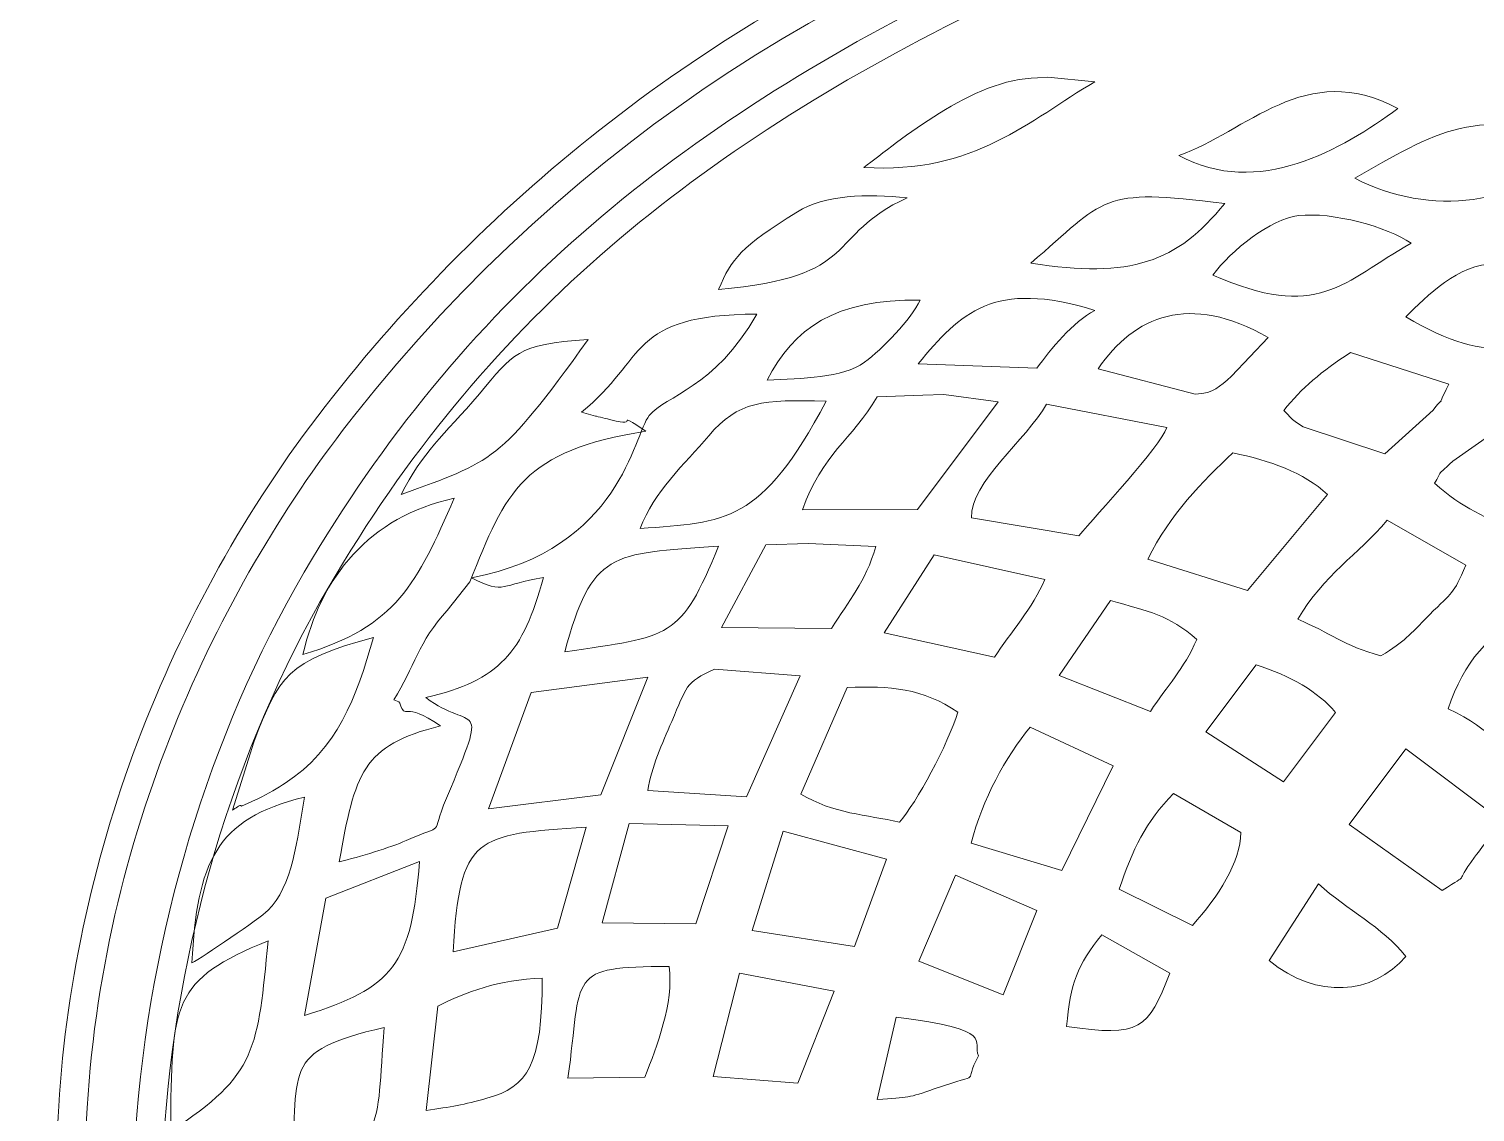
# Model space of a CAD drawing. Header units: millimetres. Extents: x -95 to 95, y -175 to 175.
# Drawn here: x -19.47 to -1.82, y 88.58 to 101.81 of the extents above; entities that cross this region are included whole.
import ezdxf

# ---------------------------------------------------------------- set-up
doc = ezdxf.new("R2010")
doc.units = ezdxf.units.MM
doc.header["$MEASUREMENT"] = 0
doc.layers.add('Camada 1', color=7, linetype='Continuous')

msp = doc.modelspace()

# ---------------------------------------------------------------- linework, layer by layer
at = {"layer": 'Camada 1', "color": 250, "lineweight": 9}
for points, knots in [([(2.7243, 171.2466), (2.7243, 171.2466), (2.7243, 166.6666), (2.7243, 166.6666), (2.7243, 166.6666), (18.2422, 164.5823), (30.4743, 141.1162), (30.4743, 112.4742), (30.4743, 112.4742), (30.4743, 82.4611), (17.0433, 58.13), (0.4743, 58.13), (0.4743, 58.13), (-16.0947, 58.13), (-29.5257, 82.4611), (-29.5257, 112.4742), (-29.5257, 112.4742), (-29.5257, 141.1162), (-17.2936, 164.5823), (-1.7757, 166.6666), (-1.7757, 166.6666), (-1.7757, 166.6666), (-1.7757, 171.2466), (-1.7757, 171.2466), (-1.7757, 171.2466), (-1.7757, 172.4893), (-0.7684, 173.4966), (0.4743, 173.4966), (0.4743, 173.4966), (1.717, 173.4966), (2.7243, 172.4893), (2.7243, 171.2466)], [0, 0, 0, 0, 0.1111111, 0.1111111, 0.1111111, 0.1111111, 0.2222222, 0.2222222, 0.2222222, 0.2222222, 0.3333333, 0.3333333, 0.3333333, 0.3333333, 0.4444444, 0.4444444, 0.4444444, 0.4444444, 0.5555556, 0.5555556, 0.5555556, 0.5555556, 0.6666667, 0.6666667, 0.6666667, 0.6666667, 0.7777778, 0.7777778, 0.7777778, 0.7777778, 1, 1, 1, 1]), ([(2.7243, 171.2466), (2.7243, 171.2466), (2.7243, 166.6666), (2.7243, 166.6666), (2.7243, 166.6666), (18.2422, 164.5823), (30.4743, 141.1162), (30.4743, 112.4742), (30.4743, 112.4742), (30.4743, 82.4611), (17.0433, 58.13), (0.4743, 58.13), (0.4743, 58.13), (-16.0947, 58.13), (-29.5257, 82.4611), (-29.5257, 112.4742), (-29.5257, 112.4742), (-29.5257, 141.1162), (-17.2936, 164.5823), (-1.7757, 166.6666), (-1.7757, 166.6666), (-1.7757, 166.6666), (-1.7757, 171.2466), (-1.7757, 171.2466), (-1.7757, 171.2466), (-1.7757, 172.4893), (-0.7684, 173.4966), (0.4743, 173.4966), (0.4743, 173.4966), (1.717, 173.4966), (2.7243, 172.4893), (2.7243, 171.2466)], [0, 0, 0, 0, 0.1111111, 0.1111111, 0.1111111, 0.1111111, 0.2222222, 0.2222222, 0.2222222, 0.2222222, 0.3333333, 0.3333333, 0.3333333, 0.3333333, 0.4444444, 0.4444444, 0.4444444, 0.4444444, 0.5555556, 0.5555556, 0.5555556, 0.5555556, 0.6666667, 0.6666667, 0.6666667, 0.6666667, 0.7777778, 0.7777778, 0.7777778, 0.7777778, 1, 1, 1, 1]), ([(-5.4329, 100.2605), (-4.4657, 99.7317), (-3.4378, 100.3357), (-2.7596, 100.8336), (-2.7596, 100.8336), (-3.8858, 101.4401), (-4.6077, 100.5423), (-5.4329, 100.2605)], [0, 0, 0, 0, 0.3333333, 0.3333333, 0.3333333, 0.3333333, 1, 1, 1, 1]), ([(-9.2777, 100.114), (-7.9336, 100.0302), (-7.2551, 100.6885), (-6.4592, 101.1609), (-6.4592, 101.1609), (-6.4592, 101.1609), (-7.0322, 101.216), (-7.0322, 101.216), (-7.0322, 101.216), (-7.0322, 101.216), (-7.1601, 101.2066), (-7.1601, 101.2066), (-7.1601, 101.2066), (-7.9461, 101.2066), (-8.8535, 100.4278), (-9.2777, 100.114)], [0, 0, 0, 0, 0.2, 0.2, 0.2, 0.2, 0.4, 0.4, 0.4, 0.4, 0.6, 0.6, 0.6, 0.6, 1, 1, 1, 1]), ([(-3.2844, 99.9824), (-2.3731, 99.501), (-1.2399, 99.6606), (-0.577, 100.3251), (-0.577, 100.3251), (-1.6993, 100.954), (-2.3418, 100.5184), (-3.2844, 99.9824)], [0, 0, 0, 0, 0.3333333, 0.3333333, 0.3333333, 0.3333333, 1, 1, 1, 1]), ([(-11.0531, 98.6249), (-9.2837, 98.7764), (-9.7646, 99.2771), (-8.7497, 99.7432), (-8.7497, 99.7432), (-9.241, 99.7946), (-9.7621, 99.7795), (-10.0899, 99.5731), (-10.0899, 99.5731), (-10.787, 99.1342), (-10.8896, 99.0091), (-11.0531, 98.6249)], [0, 0, 0, 0, 0.25, 0.25, 0.25, 0.25, 0.5, 0.5, 0.5, 0.5, 1, 1, 1, 1]), ([(-7.2396, 98.9451), (-6.015, 98.7531), (-5.4536, 98.955), (-4.8726, 99.6736), (-4.8726, 99.6736), (-6.4114, 99.872), (-6.3232, 99.7283), (-7.2396, 98.9451)], [0, 0, 0, 0, 0.3333333, 0.3333333, 0.3333333, 0.3333333, 1, 1, 1, 1]), ([(-5.0158, 98.7997), (-3.7401, 98.2317), (-3.4265, 98.7092), (-2.5975, 99.191), (-2.5975, 99.191), (-2.89, 99.3871), (-3.5498, 99.5737), (-3.972, 99.5252), (-3.972, 99.5252), (-4.3092, 99.4864), (-4.7977, 99.1003), (-5.0158, 98.7997)], [0, 0, 0, 0, 0.25, 0.25, 0.25, 0.25, 0.5, 0.5, 0.5, 0.5, 1, 1, 1, 1]), ([(-2.6604, 98.2912), (-1.5823, 97.6463), (-1.1851, 97.9037), (-0.315, 98.4252), (-0.315, 98.4252), (-0.5703, 98.6581), (-1.1392, 98.9349), (-1.5738, 98.9372), (-1.5738, 98.9372), (-2.021, 98.9397), (-2.4008, 98.5429), (-2.6604, 98.2912)], [0, 0, 0, 0, 0.25, 0.25, 0.25, 0.25, 0.5, 0.5, 0.5, 0.5, 1, 1, 1, 1]), ([(-8.6163, 97.7161), (-8.6163, 97.7161), (-7.1656, 97.6619), (-7.1656, 97.6619), (-7.1656, 97.6619), (-6.9991, 97.8948), (-6.7262, 98.2275), (-6.4602, 98.3687), (-6.4602, 98.3687), (-7.6941, 98.7502), (-8.0967, 98.3386), (-8.6163, 97.7161)], [0, 0, 0, 0, 0.25, 0.25, 0.25, 0.25, 0.5, 0.5, 0.5, 0.5, 1, 1, 1, 1]), ([(-6.4183, 97.6555), (-6.4183, 97.6555), (-5.2322, 97.3471), (-5.2322, 97.3471), (-5.2322, 97.3471), (-4.9933, 97.3555), (-4.9491, 97.4363), (-4.7888, 97.5639), (-4.7888, 97.5639), (-4.7888, 97.5639), (-4.3405, 98.0369), (-4.3405, 98.0369), (-4.3405, 98.0369), (-5.309, 98.5899), (-5.9764, 98.3001), (-6.4183, 97.6555)], [0, 0, 0, 0, 0.2, 0.2, 0.2, 0.2, 0.4, 0.4, 0.4, 0.4, 0.6, 0.6, 0.6, 0.6, 1, 1, 1, 1]), ([(-10.4587, 97.5155), (-10.0305, 97.5428), (-9.5465, 97.5346), (-9.2697, 97.7362), (-9.2697, 97.7362), (-9.0528, 97.8941), (-8.7049, 98.2575), (-8.5893, 98.4943), (-8.5893, 98.4943), (-9.6315, 98.5117), (-10.1395, 98.1437), (-10.4587, 97.5155)], [0, 0, 0, 0, 0.25, 0.25, 0.25, 0.25, 0.5, 0.5, 0.5, 0.5, 1, 1, 1, 1]), ([(-12.7268, 97.1243), (-12.7268, 97.1243), (-12.5569, 97.0784), (-12.5569, 97.0784), (-12.5569, 97.0784), (-12.53, 97.0714), (-12.4057, 97.0427), (-12.3672, 97.0319), (-12.3672, 97.0319), (-11.9778, 96.9226), (-12.3684, 97.1696), (-11.9392, 96.8918), (-11.9392, 96.8918), (-13.4385, 96.662), (-13.6546, 96.1582), (-14.088, 95.0529), (-14.088, 95.0529), (-14.088, 95.0529), (-14.3669, 94.7023), (-14.3669, 94.7023), (-14.3669, 94.7023), (-14.7171, 94.3289), (-14.7678, 94.0093), (-15.0183, 93.612), (-15.0183, 93.612), (-14.9958, 93.5952), (-14.9572, 93.6054), (-14.945, 93.5707), (-14.945, 93.5707), (-14.866, 93.3466), (-14.9075, 93.6188), (-14.4482, 93.2937), (-14.4482, 93.2937), (-15.4078, 93.0586), (-15.4904, 92.7153), (-15.6847, 91.6357), (-15.6847, 91.6357), (-15.435, 91.6958), (-15.0616, 91.8072), (-14.8692, 91.893), (-14.8692, 91.893), (-14.3544, 92.1223), (-14.5886, 91.9068), (-14.3758, 92.4114), (-14.3758, 92.4114), (-13.8351, 93.6934), (-14.0599, 93.204), (-14.6253, 93.6392), (-14.6253, 93.6392), (-13.7241, 93.8543), (-13.4424, 94.1838), (-13.1902, 95.1076), (-13.1902, 95.1076), (-13.7123, 95.0254), (-13.6517, 94.8915), (-14.0681, 95.1012), (-14.0681, 95.1012), (-12.2371, 95.4596), (-12.0937, 96.8432), (-11.8988, 97.0842), (-11.8988, 97.0842), (-11.6955, 97.3357), (-11.1056, 97.407), (-10.5873, 98.3229), (-10.5873, 98.3229), (-12.1572, 98.3183), (-11.922, 97.7787), (-12.7268, 97.1243)], [0, 0, 0, 0, 0.0555556, 0.0555556, 0.0555556, 0.0555556, 0.1111111, 0.1111111, 0.1111111, 0.1111111, 0.1666667, 0.1666667, 0.1666667, 0.1666667, 0.2222222, 0.2222222, 0.2222222, 0.2222222, 0.2777778, 0.2777778, 0.2777778, 0.2777778, 0.3333333, 0.3333333, 0.3333333, 0.3333333, 0.3888889, 0.3888889, 0.3888889, 0.3888889, 0.4444444, 0.4444444, 0.4444444, 0.4444444, 0.5, 0.5, 0.5, 0.5, 0.5555556, 0.5555556, 0.5555556, 0.5555556, 0.6111111, 0.6111111, 0.6111111, 0.6111111, 0.6666667, 0.6666667, 0.6666667, 0.6666667, 0.7222222, 0.7222222, 0.7222222, 0.7222222, 0.7777778, 0.7777778, 0.7777778, 0.7777778, 0.8333333, 0.8333333, 0.8333333, 0.8333333, 0.8888889, 0.8888889, 0.8888889, 0.8888889, 1, 1, 1, 1]), ([(-14.9283, 96.1182), (-13.8033, 96.5368), (-13.7336, 96.4988), (-12.6458, 98.0111), (-12.6458, 98.0111), (-13.5329, 97.9553), (-13.5542, 97.8403), (-13.9738, 97.3495), (-13.9738, 97.3495), (-14.4206, 96.8268), (-14.6664, 96.6442), (-14.9283, 96.1182)], [0, 0, 0, 0, 0.25, 0.25, 0.25, 0.25, 0.5, 0.5, 0.5, 0.5, 1, 1, 1, 1]), ([(-4.1509, 97.147), (-4.0545, 97.0546), (-4.097, 97.0621), (-3.9129, 96.945), (-3.9129, 96.945), (-3.9129, 96.945), (-2.9194, 96.6163), (-2.9194, 96.6163), (-2.9194, 96.6163), (-2.9194, 96.6163), (-2.3287, 97.1517), (-2.3287, 97.1517), (-2.3287, 97.1517), (-2.1269, 97.4066), (-2.3358, 97.07), (-2.1372, 97.4683), (-2.1372, 97.4683), (-2.1372, 97.4683), (-3.3366, 97.8532), (-3.3366, 97.8532), (-3.3366, 97.8532), (-3.6926, 97.6265), (-3.9334, 97.4165), (-4.1509, 97.147)], [0, 0, 0, 0, 0.1428571, 0.1428571, 0.1428571, 0.1428571, 0.2857143, 0.2857143, 0.2857143, 0.2857143, 0.4285714, 0.4285714, 0.4285714, 0.4285714, 0.5714286, 0.5714286, 0.5714286, 0.5714286, 0.7142857, 0.7142857, 0.7142857, 0.7142857, 1, 1, 1, 1]), ([(-10.029, 95.932), (-10.029, 95.932), (-8.6241, 95.9376), (-8.6241, 95.9376), (-8.6241, 95.9376), (-8.6241, 95.9376), (-7.6379, 97.2502), (-7.6379, 97.2502), (-7.6379, 97.2502), (-7.6379, 97.2502), (-8.3035, 97.3428), (-8.3035, 97.3428), (-8.3035, 97.3428), (-8.3035, 97.3428), (-8.5586, 97.3325), (-8.5586, 97.3325), (-8.5586, 97.3325), (-8.5586, 97.3325), (-9.1154, 97.3113), (-9.1154, 97.3113), (-9.1154, 97.3113), (-9.4339, 96.7818), (-9.784, 96.6175), (-10.029, 95.932)], [0, 0, 0, 0, 0.1428571, 0.1428571, 0.1428571, 0.1428571, 0.2857143, 0.2857143, 0.2857143, 0.2857143, 0.4285714, 0.4285714, 0.4285714, 0.4285714, 0.5714286, 0.5714286, 0.5714286, 0.5714286, 0.7142857, 0.7142857, 0.7142857, 0.7142857, 1, 1, 1, 1]), ([(-12.0082, 95.7041), (-10.9599, 95.7879), (-10.5373, 95.7558), (-9.7405, 97.2578), (-9.7405, 97.2578), (-10.5164, 97.2834), (-10.8107, 97.2623), (-11.1716, 96.838), (-11.1716, 96.838), (-11.4673, 96.4904), (-11.8494, 96.1529), (-12.0082, 95.7041)], [0, 0, 0, 0, 0.25, 0.25, 0.25, 0.25, 0.5, 0.5, 0.5, 0.5, 1, 1, 1, 1]), ([(-7.9627, 95.835), (-7.9627, 95.835), (-6.6542, 95.6157), (-6.6542, 95.6157), (-6.6542, 95.6157), (-6.4325, 95.879), (-5.6623, 96.7033), (-5.5792, 96.9371), (-5.5792, 96.9371), (-5.5792, 96.9371), (-7.0479, 97.2247), (-7.0479, 97.2247), (-7.0479, 97.2247), (-7.2954, 96.7843), (-7.9845, 96.2699), (-7.9627, 95.835)], [0, 0, 0, 0, 0.2, 0.2, 0.2, 0.2, 0.4, 0.4, 0.4, 0.4, 0.6, 0.6, 0.6, 0.6, 1, 1, 1, 1]), ([(-2.31, 96.2572), (-1.9676, 95.9573), (-1.677, 95.8221), (-1.3117, 95.6938), (-1.3117, 95.6938), (-1.3117, 95.6938), (-0.2938, 96.4764), (-0.2938, 96.4764), (-0.2938, 96.4764), (-0.2938, 96.4764), (-1.3098, 97.0711), (-1.3098, 97.0711), (-1.3098, 97.0711), (-1.3098, 97.0711), (-2.087, 96.5268), (-2.087, 96.5268), (-2.087, 96.5268), (-2.3241, 96.3094), (-2.2133, 96.4132), (-2.31, 96.2572)], [0, 0, 0, 0, 0.1666667, 0.1666667, 0.1666667, 0.1666667, 0.3333333, 0.3333333, 0.3333333, 0.3333333, 0.5, 0.5, 0.5, 0.5, 0.6666667, 0.6666667, 0.6666667, 0.6666667, 1, 1, 1, 1]), ([(-5.8102, 95.3296), (-5.8102, 95.3296), (-4.5953, 94.9498), (-4.5953, 94.9498), (-4.5953, 94.9498), (-4.5953, 94.9498), (-3.6177, 96.121), (-3.6177, 96.121), (-3.6177, 96.121), (-3.9088, 96.388), (-4.323, 96.5377), (-4.7737, 96.6276), (-4.7737, 96.6276), (-5.1389, 96.2849), (-5.5468, 95.8765), (-5.8102, 95.3296)], [0, 0, 0, 0, 0.2, 0.2, 0.2, 0.2, 0.4, 0.4, 0.4, 0.4, 0.6, 0.6, 0.6, 0.6, 1, 1, 1, 1]), ([(-16.1271, 94.1672), (-14.9875, 94.5015), (-14.7299, 95.0404), (-14.2807, 96.0749), (-14.2807, 96.0749), (-15.3178, 95.8476), (-15.915, 95.1072), (-16.1271, 94.1672)], [0, 0, 0, 0, 0.3333333, 0.3333333, 0.3333333, 0.3333333, 1, 1, 1, 1]), ([(-3.9796, 94.5957), (-3.5775, 94.4305), (-3.4274, 94.2732), (-2.9645, 94.1498), (-2.9645, 94.1498), (-2.6599, 94.3407), (-2.6341, 94.3862), (-2.373, 94.6501), (-2.373, 94.6501), (-2.0792, 94.9468), (-2.0911, 94.8822), (-1.9276, 95.2566), (-1.9276, 95.2566), (-1.9276, 95.2566), (-2.8899, 95.8048), (-2.8899, 95.8048), (-2.8899, 95.8048), (-3.2509, 95.3757), (-3.6594, 95.1487), (-3.9796, 94.5957)], [0, 0, 0, 0, 0.1666667, 0.1666667, 0.1666667, 0.1666667, 0.3333333, 0.3333333, 0.3333333, 0.3333333, 0.5, 0.5, 0.5, 0.5, 0.6666667, 0.6666667, 0.6666667, 0.6666667, 1, 1, 1, 1]), ([(-12.9318, 94.1989), (-11.6304, 94.3888), (-11.5188, 94.3524), (-11.0532, 95.4885), (-11.0532, 95.4885), (-12.377, 95.398), (-12.5951, 95.4258), (-12.9318, 94.1989)], [0, 0, 0, 0, 0.3333333, 0.3333333, 0.3333333, 0.3333333, 1, 1, 1, 1]), ([(-11.0173, 94.4951), (-11.0173, 94.4951), (-9.6725, 94.4839), (-9.6725, 94.4839), (-9.6725, 94.4839), (-9.4611, 94.8323), (-9.2592, 95.0433), (-9.1332, 95.4846), (-9.1332, 95.4846), (-9.1332, 95.4846), (-9.9569, 95.522), (-9.9569, 95.522), (-9.9569, 95.522), (-9.9569, 95.522), (-10.4767, 95.5046), (-10.4767, 95.5046), (-10.4767, 95.5046), (-10.4767, 95.5046), (-11.0173, 94.4951), (-11.0173, 94.4951)], [0, 0, 0, 0, 0.1666667, 0.1666667, 0.1666667, 0.1666667, 0.3333333, 0.3333333, 0.3333333, 0.3333333, 0.5, 0.5, 0.5, 0.5, 0.6666667, 0.6666667, 0.6666667, 0.6666667, 1, 1, 1, 1]), ([(-9.031, 94.4312), (-9.031, 94.4312), (-7.6837, 94.1324), (-7.6837, 94.1324), (-7.6837, 94.1324), (-7.493, 94.4288), (-7.2119, 94.7398), (-7.0681, 95.0829), (-7.0681, 95.0829), (-7.0681, 95.0829), (-8.4214, 95.3824), (-8.4214, 95.3824), (-8.4214, 95.3824), (-8.4214, 95.3824), (-9.031, 94.4312), (-9.031, 94.4312)], [0, 0, 0, 0, 0.2, 0.2, 0.2, 0.2, 0.4, 0.4, 0.4, 0.4, 0.6, 0.6, 0.6, 0.6, 1, 1, 1, 1]), ([(-6.8938, 93.9096), (-6.8938, 93.9096), (-5.7796, 93.4715), (-5.7796, 93.4715), (-5.7796, 93.4715), (-5.5723, 93.7865), (-5.3738, 93.9836), (-5.2138, 94.3504), (-5.2138, 94.3504), (-5.5505, 94.6479), (-5.8054, 94.6943), (-6.2671, 94.8251), (-6.2671, 94.8251), (-6.2671, 94.8251), (-6.8938, 93.9096), (-6.8938, 93.9096)], [0, 0, 0, 0, 0.2, 0.2, 0.2, 0.2, 0.4, 0.4, 0.4, 0.4, 0.6, 0.6, 0.6, 0.6, 1, 1, 1, 1]), ([(-2.1435, 93.5033), (-1.579, 93.2333), (-1.5342, 92.997), (-0.8584, 92.7758), (-0.8584, 92.7758), (-0.3372, 93.4633), (-0.3687, 93.1057), (-0.1308, 93.807), (-0.1308, 93.807), (-0.1308, 93.807), (-1.1481, 94.664), (-1.1481, 94.664), (-1.1481, 94.664), (-1.6483, 94.416), (-1.9525, 94.0823), (-2.1435, 93.5033)], [0, 0, 0, 0, 0.2, 0.2, 0.2, 0.2, 0.4, 0.4, 0.4, 0.4, 0.6, 0.6, 0.6, 0.6, 1, 1, 1, 1]), ([(-16.9898, 92.2648), (-16.9532, 92.2817), (-16.8986, 92.3445), (-16.8792, 92.3134), (-16.8792, 92.3134), (-16.8792, 92.3134), (-16.672, 92.4073), (-16.672, 92.4073), (-16.672, 92.4073), (-16.556, 92.466), (-16.4283, 92.5407), (-16.3437, 92.5959), (-16.3437, 92.5959), (-15.7172, 93.0047), (-15.4695, 93.6413), (-15.2671, 94.3737), (-15.2671, 94.3737), (-16.3212, 94.0916), (-16.4242, 93.8967), (-16.7279, 93.096), (-16.7279, 93.096), (-16.7279, 93.096), (-16.9898, 92.2648), (-16.9898, 92.2648)], [0, 0, 0, 0, 0.1428571, 0.1428571, 0.1428571, 0.1428571, 0.2857143, 0.2857143, 0.2857143, 0.2857143, 0.4285714, 0.4285714, 0.4285714, 0.4285714, 0.5714286, 0.5714286, 0.5714286, 0.5714286, 0.7142857, 0.7142857, 0.7142857, 0.7142857, 1, 1, 1, 1]), ([(-11.9179, 92.5066), (-11.9179, 92.5066), (-10.7132, 92.4278), (-10.7132, 92.4278), (-10.7132, 92.4278), (-10.7132, 92.4278), (-10.0571, 93.907), (-10.0571, 93.907), (-10.0571, 93.907), (-10.0571, 93.907), (-11.101, 93.9882), (-11.101, 93.9882), (-11.101, 93.9882), (-11.4644, 93.8248), (-11.4415, 93.7709), (-11.6247, 93.3487), (-11.6247, 93.3487), (-11.742, 93.0785), (-11.8715, 92.793), (-11.9179, 92.5066)], [0, 0, 0, 0, 0.1666667, 0.1666667, 0.1666667, 0.1666667, 0.3333333, 0.3333333, 0.3333333, 0.3333333, 0.5, 0.5, 0.5, 0.5, 0.6666667, 0.6666667, 0.6666667, 0.6666667, 1, 1, 1, 1]), ([(-5.1024, 93.22), (-5.1024, 93.22), (-4.1547, 92.6104), (-4.1547, 92.6104), (-4.1547, 92.6104), (-4.1547, 92.6104), (-3.5193, 93.4593), (-3.5193, 93.4593), (-3.5193, 93.4593), (-3.7293, 93.7117), (-4.0757, 93.9107), (-4.4902, 94.0394), (-4.4902, 94.0394), (-4.4902, 94.0394), (-5.1024, 93.22), (-5.1024, 93.22)], [0, 0, 0, 0, 0.2, 0.2, 0.2, 0.2, 0.4, 0.4, 0.4, 0.4, 0.6, 0.6, 0.6, 0.6, 1, 1, 1, 1]), ([(-13.3426, 93.7024), (-13.3426, 93.7024), (-13.8635, 92.2816), (-13.8635, 92.2816), (-13.8635, 92.2816), (-13.8635, 92.2816), (-12.4905, 92.4535), (-12.4905, 92.4535), (-12.4905, 92.4535), (-12.4905, 92.4535), (-11.9179, 93.8893), (-11.9179, 93.8893), (-11.9179, 93.8893), (-11.9179, 93.8893), (-13.3426, 93.7024), (-13.3426, 93.7024)], [0, 0, 0, 0, 0.2, 0.2, 0.2, 0.2, 0.4, 0.4, 0.4, 0.4, 0.6, 0.6, 0.6, 0.6, 1, 1, 1, 1]), ([(-10.049, 92.4607), (-9.6507, 92.2246), (-9.2483, 92.2072), (-8.8436, 92.1202), (-8.8436, 92.1202), (-8.6377, 92.3515), (-8.2515, 93.0715), (-8.1308, 93.4605), (-8.1308, 93.4605), (-8.5554, 93.7543), (-8.9682, 93.7847), (-9.4808, 93.7629), (-9.4808, 93.7629), (-9.4808, 93.7629), (-10.049, 92.4607), (-10.049, 92.4607)], [0, 0, 0, 0, 0.2, 0.2, 0.2, 0.2, 0.4, 0.4, 0.4, 0.4, 0.6, 0.6, 0.6, 0.6, 1, 1, 1, 1]), ([(-7.9695, 91.8621), (-7.9695, 91.8621), (-6.863, 91.5303), (-6.863, 91.5303), (-6.863, 91.5303), (-6.863, 91.5303), (-6.2332, 92.8077), (-6.2332, 92.8077), (-6.2332, 92.8077), (-6.2332, 92.8077), (-7.2467, 93.2787), (-7.2467, 93.2787), (-7.2467, 93.2787), (-7.5525, 92.9143), (-7.8266, 92.401), (-7.9695, 91.8621)], [0, 0, 0, 0, 0.2, 0.2, 0.2, 0.2, 0.4, 0.4, 0.4, 0.4, 0.6, 0.6, 0.6, 0.6, 1, 1, 1, 1]), ([(-3.354, 92.089), (-3.354, 92.089), (-2.2171, 91.2847), (-2.2171, 91.2847), (-2.2171, 91.2847), (-1.8382, 91.5308), (-2.0999, 91.3174), (-1.8213, 91.6913), (-1.8213, 91.6913), (-1.692, 91.865), (-1.6185, 91.9677), (-1.4999, 92.1422), (-1.4999, 92.1422), (-1.4999, 92.1422), (-2.6627, 93.015), (-2.6627, 93.015), (-2.6627, 93.015), (-2.6627, 93.015), (-3.354, 92.089), (-3.354, 92.089)], [0, 0, 0, 0, 0.1666667, 0.1666667, 0.1666667, 0.1666667, 0.3333333, 0.3333333, 0.3333333, 0.3333333, 0.5, 0.5, 0.5, 0.5, 0.6666667, 0.6666667, 0.6666667, 0.6666667, 1, 1, 1, 1]), ([(-17.485, 90.4006), (-17.351, 90.4677), (-16.6555, 90.943), (-16.556, 91.0406), (-16.556, 91.0406), (-16.2577, 91.3333), (-16.1919, 91.9121), (-16.1104, 92.425), (-16.1104, 92.425), (-17.2039, 92.1576), (-17.414, 91.622), (-17.485, 90.4006)], [0, 0, 0, 0, 0.25, 0.25, 0.25, 0.25, 0.5, 0.5, 0.5, 0.5, 1, 1, 1, 1]), ([(-6.1593, 91.2994), (-6.1593, 91.2994), (-5.2662, 90.8581), (-5.2662, 90.8581), (-5.2662, 90.8581), (-4.9517, 91.2089), (-4.6792, 91.6346), (-4.675, 91.9906), (-4.675, 91.9906), (-4.675, 91.9906), (-5.4978, 92.4686), (-5.4978, 92.4686), (-5.4978, 92.4686), (-5.8391, 92.1172), (-5.9999, 91.7896), (-6.1593, 91.2994)], [0, 0, 0, 0, 0.2, 0.2, 0.2, 0.2, 0.4, 0.4, 0.4, 0.4, 0.6, 0.6, 0.6, 0.6, 1, 1, 1, 1]), ([(-14.2951, 90.5372), (-14.2951, 90.5372), (-13.0207, 90.8224), (-13.0207, 90.8224), (-13.0207, 90.8224), (-13.0207, 90.8224), (-12.6685, 92.058), (-12.6685, 92.058), (-12.6685, 92.058), (-14.022, 91.9688), (-14.211, 91.9587), (-14.2951, 90.5372)], [0, 0, 0, 0, 0.25, 0.25, 0.25, 0.25, 0.5, 0.5, 0.5, 0.5, 1, 1, 1, 1]), ([(-12.4761, 90.8877), (-12.4761, 90.8877), (-11.3318, 90.8782), (-11.3318, 90.8782), (-11.3318, 90.8782), (-11.3318, 90.8782), (-10.9349, 92.0723), (-10.9349, 92.0723), (-10.9349, 92.0723), (-10.9349, 92.0723), (-12.1461, 92.1025), (-12.1461, 92.1025), (-12.1461, 92.1025), (-12.1461, 92.1025), (-12.4761, 90.8877), (-12.4761, 90.8877)], [0, 0, 0, 0, 0.2, 0.2, 0.2, 0.2, 0.4, 0.4, 0.4, 0.4, 0.6, 0.6, 0.6, 0.6, 1, 1, 1, 1]), ([(-10.644, 90.7974), (-10.644, 90.7974), (-9.393, 90.6009), (-9.393, 90.6009), (-9.393, 90.6009), (-9.393, 90.6009), (-9.0035, 91.6678), (-9.0035, 91.6678), (-9.0035, 91.6678), (-9.0035, 91.6678), (-10.2639, 92.0088), (-10.2639, 92.0088), (-10.2639, 92.0088), (-10.2639, 92.0088), (-10.644, 90.7974), (-10.644, 90.7974)], [0, 0, 0, 0, 0.2, 0.2, 0.2, 0.2, 0.4, 0.4, 0.4, 0.4, 0.6, 0.6, 0.6, 0.6, 1, 1, 1, 1]), ([(-15.8464, 91.1907), (-15.8464, 91.1907), (-16.1104, 89.7584), (-16.1104, 89.7584), (-16.1104, 89.7584), (-15.0272, 90.0927), (-14.7975, 90.3818), (-14.7053, 91.6367), (-14.7053, 91.6367), (-14.7053, 91.6367), (-15.8464, 91.1907), (-15.8464, 91.1907)], [0, 0, 0, 0, 0.25, 0.25, 0.25, 0.25, 0.5, 0.5, 0.5, 0.5, 1, 1, 1, 1]), ([(-8.609, 90.4234), (-8.609, 90.4234), (-7.5771, 90.0095), (-7.5771, 90.0095), (-7.5771, 90.0095), (-7.5771, 90.0095), (-7.1653, 91.0391), (-7.1653, 91.0391), (-7.1653, 91.0391), (-7.1653, 91.0391), (-8.1598, 91.4731), (-8.1598, 91.4731), (-8.1598, 91.4731), (-8.1598, 91.4731), (-8.609, 90.4234), (-8.609, 90.4234)], [0, 0, 0, 0, 0.2, 0.2, 0.2, 0.2, 0.4, 0.4, 0.4, 0.4, 0.6, 0.6, 0.6, 0.6, 1, 1, 1, 1]), ([(-4.3294, 90.4279), (-3.7406, 89.9503), (-3.0687, 90.0085), (-2.6605, 90.4795), (-2.6605, 90.4795), (-2.9546, 90.8435), (-3.3704, 91.0439), (-3.7273, 91.3643), (-3.7273, 91.3643), (-3.7273, 91.3643), (-4.3294, 90.4279), (-4.3294, 90.4279)], [0, 0, 0, 0, 0.25, 0.25, 0.25, 0.25, 0.5, 0.5, 0.5, 0.5, 1, 1, 1, 1]), ([(-17.7422, 88.3493), (-16.6822, 89.0259), (-16.6796, 89.3658), (-16.5529, 90.6708), (-16.5529, 90.6708), (-17.725, 90.1899), (-17.7356, 89.9204), (-17.7422, 88.3493)], [0, 0, 0, 0, 0.3333333, 0.3333333, 0.3333333, 0.3333333, 1, 1, 1, 1]), ([(-6.803, 89.6245), (-5.8971, 89.49), (-5.8112, 89.5894), (-5.544, 90.2735), (-5.544, 90.2735), (-5.544, 90.2735), (-6.3738, 90.7441), (-6.3738, 90.7441), (-6.3738, 90.7441), (-6.6732, 90.3748), (-6.7591, 90.1489), (-6.803, 89.6245)], [0, 0, 0, 0, 0.25, 0.25, 0.25, 0.25, 0.5, 0.5, 0.5, 0.5, 1, 1, 1, 1]), ([(-12.8917, 88.9909), (-12.8917, 88.9909), (-11.9521, 89.004), (-11.9521, 89.004), (-11.9521, 89.004), (-11.8059, 89.391), (-11.5989, 89.9), (-11.6565, 90.3565), (-11.6565, 90.3565), (-12.9167, 90.3507), (-12.7166, 90.2759), (-12.8917, 88.9909)], [0, 0, 0, 0, 0.25, 0.25, 0.25, 0.25, 0.5, 0.5, 0.5, 0.5, 1, 1, 1, 1]), ([(-11.1172, 89.0133), (-11.1172, 89.0133), (-10.0854, 88.93), (-10.0854, 88.93), (-10.0854, 88.93), (-10.0854, 88.93), (-9.6411, 90.0537), (-9.6411, 90.0537), (-9.6411, 90.0537), (-9.6411, 90.0537), (-10.7964, 90.2745), (-10.7964, 90.2745), (-10.7964, 90.2745), (-10.7964, 90.2745), (-11.1172, 89.0133), (-11.1172, 89.0133)], [0, 0, 0, 0, 0.2, 0.2, 0.2, 0.2, 0.4, 0.4, 0.4, 0.4, 0.6, 0.6, 0.6, 0.6, 1, 1, 1, 1]), ([(-14.4799, 89.8713), (-14.4799, 89.8713), (-14.6241, 88.5962), (-14.6241, 88.5962), (-14.6241, 88.5962), (-14.3198, 88.6438), (-14.1648, 88.6677), (-13.8808, 88.7472), (-13.8808, 88.7472), (-13.3799, 88.8874), (-13.2074, 89.147), (-13.205, 90.214), (-13.205, 90.214), (-13.7373, 90.1957), (-14.1451, 90.0457), (-14.4799, 89.8713)], [0, 0, 0, 0, 0.2, 0.2, 0.2, 0.2, 0.4, 0.4, 0.4, 0.4, 0.6, 0.6, 0.6, 0.6, 1, 1, 1, 1]), ([(-9.1143, 88.7317), (-8.7349, 88.757), (-8.7331, 88.7521), (-8.4196, 88.8607), (-8.4196, 88.8607), (-7.7661, 89.0869), (-8.0936, 88.8902), (-7.8775, 89.2655), (-7.8775, 89.2655), (-7.9674, 89.4411), (-7.635, 89.5882), (-8.8828, 89.7356), (-8.8828, 89.7356), (-8.8828, 89.7356), (-9.1143, 88.7317), (-9.1143, 88.7317)], [0, 0, 0, 0, 0.2, 0.2, 0.2, 0.2, 0.4, 0.4, 0.4, 0.4, 0.6, 0.6, 0.6, 0.6, 1, 1, 1, 1]), ([(-16.2612, 87.7823), (-15.1002, 88.1602), (-15.2368, 88.3514), (-15.136, 89.612), (-15.136, 89.612), (-16.4173, 89.3126), (-16.1785, 89.1154), (-16.2612, 87.7823)], [0, 0, 0, 0, 0.3333333, 0.3333333, 0.3333333, 0.3333333, 1, 1, 1, 1])]:
    msp.add_open_spline(points, degree=3, knots=knots, dxfattribs=at)
at = {"layer": 'Camada 1', "color": 175, "lineweight": 9}
msp.add_open_spline([(6.9943, 102.4212), (7.4771, 102.0389), (8.6148, 101.5314), (9.3273, 101.4592), (9.3273, 101.4592), (9.3273, 101.4592), (10.1462, 101.5486), (10.1462, 101.5486), (10.1462, 101.5486), (10.5868, 101.5616), (12.8235, 99.9279), (13.1589, 99.6653), (13.1589, 99.6653), (18.175, 95.7393), (20.4834, 89.0536), (18.3659, 82.6862), (18.3659, 82.6862), (17.4218, 79.8472), (17.3643, 81.3191), (17.0699, 79.2729), (17.0699, 79.2729), (17.6386, 79.5886), (18.7159, 82.1904), (18.995, 83.0689), (18.995, 83.0689), (19.5142, 84.7032), (19.7984, 86.3765), (19.7207, 88.249), (19.7207, 88.249), (19.0546, 104.2858), (-4.7151, 110.729), (-15.4947, 97.0926), (-15.4947, 97.0926), (-17.0972, 95.0654), (-18.5499, 92.1089), (-18.7627, 88.6314), (-18.7627, 88.6314), (-18.9417, 85.7053), (-17.9289, 81.1113), (-16.1878, 79.3311), (-16.1878, 79.3311), (-16.215, 80.854), (-16.3392, 80.1687), (-16.8268, 81.1359), (-16.8268, 81.1359), (-19.047, 85.5396), (-18.4328, 91.2031), (-16.1125, 95.1703), (-16.1125, 95.1703), (-14.1816, 98.4719), (-11.6359, 100.5287), (-8.2897, 102.2196), (-8.2897, 102.2196), (-5.8842, 103.4351), (-5.3045, 102.2278), (-4.3189, 103.162), (-4.3189, 103.162), (-4.3189, 103.162), (-5.4987, 103.2865), (-5.4987, 103.2865), (-5.4987, 103.2865), (-4.5529, 103.4085), (-1.4982, 103.2274), (-0.7496, 103.0011), (-0.7496, 103.0011), (-1.2598, 102.6486), (-0.8993, 102.9037), (-1.5341, 102.8181), (-1.5341, 102.8181), (-1.819, 102.7798), (-2.0025, 102.7128), (-2.2791, 102.6446), (-2.2791, 102.6446), (-1.6516, 102.2239), (-1.1234, 102.3907), (-0.3548, 102.4956), (-0.3548, 102.4956), (-0.5647, 102.8144), (-0.3916, 102.5794), (-0.8111, 102.869), (-0.8111, 102.869), (-0.2217, 102.9207), (-0.0509, 102.7663), (0.474, 102.7589), (0.474, 102.7589), (1.1177, 102.7498), (1.0951, 102.9259), (1.7472, 102.8698), (1.7472, 102.8698), (1.7472, 102.8698), (1.1659, 102.6133), (1.1659, 102.6133), (1.1659, 102.6133), (1.6984, 102.2807), (2.6964, 102.3098), (3.2578, 102.589), (3.2578, 102.589), (1.8459, 103.0785), (2.2817, 102.5988), (1.6875, 102.9996), (1.6875, 102.9996), (2.4267, 103.2149), (5.6398, 103.4545), (6.4964, 103.2927), (6.4964, 103.2927), (6.4964, 103.2927), (5.2597, 103.1488), (5.2597, 103.1488), (5.2597, 103.1488), (6.1393, 102.4043), (7.0258, 102.9827), (7.891, 102.7854), (7.891, 102.7854), (8.4436, 102.6594), (9.7291, 101.9679), (9.9911, 101.5889), (9.9911, 101.5889), (9.9911, 101.5889), (9.6176, 101.7138), (9.6176, 101.7138), (9.6176, 101.7138), (8.544, 102.2159), (8.908, 102.5061), (6.9943, 102.4212)], degree=3, knots=[0, 0, 0, 0, 0.03125, 0.03125, 0.03125, 0.03125, 0.0625, 0.0625, 0.0625, 0.0625, 0.09375, 0.09375, 0.09375, 0.09375, 0.125, 0.125, 0.125, 0.125, 0.15625, 0.15625, 0.15625, 0.15625, 0.1875, 0.1875, 0.1875, 0.1875, 0.21875, 0.21875, 0.21875, 0.21875, 0.25, 0.25, 0.25, 0.25, 0.28125, 0.28125, 0.28125, 0.28125, 0.3125, 0.3125, 0.3125, 0.3125, 0.34375, 0.34375, 0.34375, 0.34375, 0.375, 0.375, 0.375, 0.375, 0.40625, 0.40625, 0.40625, 0.40625, 0.4375, 0.4375, 0.4375, 0.4375, 0.46875, 0.46875, 0.46875, 0.46875, 0.5, 0.5, 0.5, 0.5, 0.53125, 0.53125, 0.53125, 0.53125, 0.5625, 0.5625, 0.5625, 0.5625, 0.59375, 0.59375, 0.59375, 0.59375, 0.625, 0.625, 0.625, 0.625, 0.65625, 0.65625, 0.65625, 0.65625, 0.6875, 0.6875, 0.6875, 0.6875, 0.71875, 0.71875, 0.71875, 0.71875, 0.75, 0.75, 0.75, 0.75, 0.78125, 0.78125, 0.78125, 0.78125, 0.8125, 0.8125, 0.8125, 0.8125, 0.84375, 0.84375, 0.84375, 0.84375, 0.875, 0.875, 0.875, 0.875, 0.90625, 0.90625, 0.90625, 0.90625, 0.9375, 0.9375, 0.9375, 0.9375, 1, 1, 1, 1], dxfattribs=at)
at = {"layer": 'Camada 1', "color": 240, "lineweight": 9}
msp.add_open_spline([(10.1508, 101.1985), (10.1508, 101.1985), (9.3651, 101.1127), (9.3651, 101.1127), (9.3651, 101.1127), (9.3396, 101.11), (9.3177, 101.1099), (9.2922, 101.1125), (9.2922, 101.1125), (8.5574, 101.1869), (7.3559, 101.6903), (6.778, 102.148), (6.778, 102.148), (6.6921, 102.216), (6.6453, 102.3141), (6.6451, 102.4175), (6.6451, 102.4175), (6.043, 102.3785), (5.5402, 102.4548), (5.0346, 102.8828), (5.0346, 102.8828), (4.9994, 102.9126), (4.9713, 102.9474), (4.9508, 102.9854), (4.9508, 102.9854), (4.6761, 102.9758), (4.4015, 102.9612), (4.128, 102.9435), (4.128, 102.9435), (3.8962, 102.9285), (3.6641, 102.9113), (3.4323, 102.8911), (3.4323, 102.8911), (3.5334, 102.8339), (3.5978, 102.7318), (3.6056, 102.6112), (3.6056, 102.6112), (3.6147, 102.4682), (3.5413, 102.3408), (3.413, 102.2769), (3.413, 102.2769), (2.7469, 101.9457), (1.6224, 101.9173), (0.9813, 102.3177), (0.9813, 102.3177), (0.9328, 102.348), (0.8941, 102.3871), (0.8665, 102.4325), (0.8665, 102.4325), (0.7409, 102.4157), (0.6158, 102.4083), (0.4691, 102.4104), (0.4691, 102.4104), (0.3009, 102.4128), (0.1498, 102.4311), (-0.0074, 102.4574), (-0.0074, 102.4574), (-0.0117, 102.4218), (-0.0217, 102.3862), (-0.0375, 102.3515), (-0.0375, 102.3515), (-0.0885, 102.2393), (-0.1855, 102.167), (-0.3077, 102.1503), (-0.3077, 102.1503), (-1.1198, 102.0395), (-1.7336, 101.8592), (-2.4732, 102.3551), (-2.4732, 102.3551), (-2.5904, 102.4336), (-2.6468, 102.5661), (-2.6223, 102.705), (-2.6223, 102.705), (-2.6096, 102.7776), (-2.5767, 102.8409), (-2.5287, 102.8896), (-2.5287, 102.8896), (-2.7482, 102.9067), (-2.9679, 102.9209), (-3.1872, 102.9332), (-3.1872, 102.9332), (-3.467, 102.9489), (-3.7475, 102.9614), (-4.0281, 102.969), (-4.0281, 102.969), (-4.0425, 102.9477), (-4.0596, 102.9276), (-4.0791, 102.909), (-4.0791, 102.909), (-4.3356, 102.666), (-4.6157, 102.5018), (-4.9677, 102.4465), (-4.9677, 102.4465), (-5.3687, 102.3834), (-5.8163, 102.4698), (-6.229, 102.4572), (-6.229, 102.4572), (-6.9058, 102.4364), (-7.533, 102.2115), (-8.1325, 101.9086), (-8.1325, 101.9086), (-11.43, 100.2423), (-13.9273, 98.2163), (-15.8117, 94.9944), (-15.8117, 94.9944), (-18.1434, 91.0076), (-18.6267, 85.48), (-16.5156, 81.2928), (-16.5156, 81.2928), (-16.4462, 81.1553), (-16.367, 81.016), (-16.2687, 80.8968), (-16.2687, 80.8968), (-16.2053, 80.8199), (-16.1318, 80.7526), (-16.0717, 80.6731), (-16.0717, 80.6731), (-15.9627, 80.5289), (-15.9168, 80.3737), (-15.8897, 80.1972), (-15.8897, 80.1972), (-15.8475, 79.9222), (-15.8443, 79.6154), (-15.8394, 79.3373), (-15.8394, 79.3373), (-15.8367, 79.1916), (-15.9189, 79.0658), (-16.0534, 79.0096), (-16.0534, 79.0096), (-16.1878, 78.9533), (-16.3351, 78.9832), (-16.437, 79.0874), (-16.437, 79.0874), (-17.6627, 80.3407), (-18.3856, 82.6562), (-18.7362, 84.338), (-18.7362, 84.338), (-19.0234, 85.7156), (-19.1966, 87.2453), (-19.1105, 88.6527), (-19.1105, 88.6527), (-18.9194, 91.7774), (-17.7072, 94.8558), (-15.7681, 97.3088), (-15.7681, 97.3088), (-13.7034, 99.9207), (-11.0664, 101.9328), (-7.9982, 103.2257), (-7.9982, 103.2257), (-5.1123, 104.4417), (-1.9703, 104.9678), (1.1546, 104.8473), (1.1546, 104.8473), (7.1035, 104.6177), (13.2076, 102.0027), (16.8633, 97.1874), (16.8633, 97.1874), (18.8437, 94.5788), (19.933, 91.536), (20.0689, 88.2634), (20.0689, 88.2634), (20.1449, 86.4345), (19.8796, 84.7021), (19.3272, 82.9634), (19.3272, 82.9634), (19.2376, 82.6814), (19.1304, 82.4002), (19.0218, 82.1251), (19.0218, 82.1251), (18.8779, 81.7605), (18.7249, 81.3988), (18.5629, 81.042), (18.5629, 81.042), (18.3267, 80.5219), (17.742, 79.2473), (17.2391, 78.9682), (17.2391, 78.9682), (17.1204, 78.9024), (16.9838, 78.909), (16.8721, 78.986), (16.8721, 78.986), (16.7604, 79.063), (16.7057, 79.1883), (16.725, 79.3226), (16.725, 79.3226), (16.79, 79.7748), (16.8625, 80.3761), (17.1131, 80.7698), (17.1131, 80.7698), (17.1609, 80.8449), (17.2139, 80.9165), (17.2635, 80.9904), (17.2635, 80.9904), (17.328, 81.0866), (17.3857, 81.1855), (17.4392, 81.2883), (17.4392, 81.2883), (17.682, 81.7541), (17.87, 82.2992), (18.0352, 82.7962), (18.0352, 82.7962), (19.1878, 86.262), (19.0346, 89.9925), (17.598, 93.3504), (17.598, 93.3504), (16.583, 95.7226), (14.9753, 97.801), (12.9441, 99.3909), (12.9441, 99.3909), (12.7726, 99.5251), (12.5926, 99.6542), (12.4159, 99.7815), (12.4159, 99.7815), (12.1223, 99.993), (11.8255, 100.2007), (11.5251, 100.4026), (11.5251, 100.4026), (11.2374, 100.5958), (10.9437, 100.7873), (10.6431, 100.9598), (10.6431, 100.9598), (10.5453, 101.016), (10.2707, 101.1724), (10.1508, 101.1985)], degree=3, knots=[0, 0, 0, 0, 0.0175439, 0.0175439, 0.0175439, 0.0175439, 0.0350877, 0.0350877, 0.0350877, 0.0350877, 0.0526316, 0.0526316, 0.0526316, 0.0526316, 0.0701754, 0.0701754, 0.0701754, 0.0701754, 0.0877193, 0.0877193, 0.0877193, 0.0877193, 0.1052632, 0.1052632, 0.1052632, 0.1052632, 0.122807, 0.122807, 0.122807, 0.122807, 0.1403509, 0.1403509, 0.1403509, 0.1403509, 0.1578947, 0.1578947, 0.1578947, 0.1578947, 0.1754386, 0.1754386, 0.1754386, 0.1754386, 0.1929825, 0.1929825, 0.1929825, 0.1929825, 0.2105263, 0.2105263, 0.2105263, 0.2105263, 0.2280702, 0.2280702, 0.2280702, 0.2280702, 0.245614, 0.245614, 0.245614, 0.245614, 0.2631579, 0.2631579, 0.2631579, 0.2631579, 0.2807018, 0.2807018, 0.2807018, 0.2807018, 0.2982456, 0.2982456, 0.2982456, 0.2982456, 0.3157895, 0.3157895, 0.3157895, 0.3157895, 0.3333333, 0.3333333, 0.3333333, 0.3333333, 0.3508772, 0.3508772, 0.3508772, 0.3508772, 0.3684211, 0.3684211, 0.3684211, 0.3684211, 0.3859649, 0.3859649, 0.3859649, 0.3859649, 0.4035088, 0.4035088, 0.4035088, 0.4035088, 0.4210526, 0.4210526, 0.4210526, 0.4210526, 0.4385965, 0.4385965, 0.4385965, 0.4385965, 0.4561404, 0.4561404, 0.4561404, 0.4561404, 0.4736842, 0.4736842, 0.4736842, 0.4736842, 0.4912281, 0.4912281, 0.4912281, 0.4912281, 0.5087719, 0.5087719, 0.5087719, 0.5087719, 0.5263158, 0.5263158, 0.5263158, 0.5263158, 0.5438596, 0.5438596, 0.5438596, 0.5438596, 0.5614035, 0.5614035, 0.5614035, 0.5614035, 0.5789474, 0.5789474, 0.5789474, 0.5789474, 0.5964912, 0.5964912, 0.5964912, 0.5964912, 0.6140351, 0.6140351, 0.6140351, 0.6140351, 0.6315789, 0.6315789, 0.6315789, 0.6315789, 0.6491228, 0.6491228, 0.6491228, 0.6491228, 0.6666667, 0.6666667, 0.6666667, 0.6666667, 0.6842105, 0.6842105, 0.6842105, 0.6842105, 0.7017544, 0.7017544, 0.7017544, 0.7017544, 0.7192982, 0.7192982, 0.7192982, 0.7192982, 0.7368421, 0.7368421, 0.7368421, 0.7368421, 0.754386, 0.754386, 0.754386, 0.754386, 0.7719298, 0.7719298, 0.7719298, 0.7719298, 0.7894737, 0.7894737, 0.7894737, 0.7894737, 0.8070175, 0.8070175, 0.8070175, 0.8070175, 0.8245614, 0.8245614, 0.8245614, 0.8245614, 0.8421053, 0.8421053, 0.8421053, 0.8421053, 0.8596491, 0.8596491, 0.8596491, 0.8596491, 0.877193, 0.877193, 0.877193, 0.877193, 0.8947368, 0.8947368, 0.8947368, 0.8947368, 0.9122807, 0.9122807, 0.9122807, 0.9122807, 0.9298246, 0.9298246, 0.9298246, 0.9298246, 0.9473684, 0.9473684, 0.9473684, 0.9473684, 0.9649123, 0.9649123, 0.9649123, 0.9649123, 1, 1, 1, 1], dxfattribs=at)

doc.saveas('drawing.dxf')
